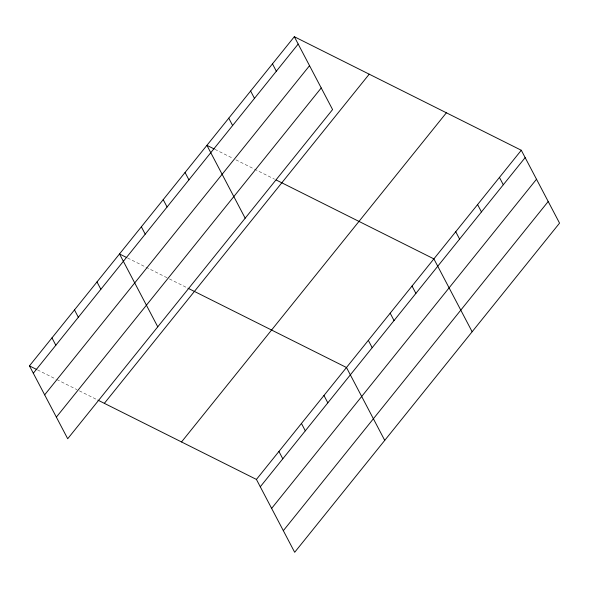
<?xml version="1.0" encoding="UTF-8"?>
<svg xmlns="http://www.w3.org/2000/svg" width="589" height="589" viewBox="0 0 589 589"><rect width="100%" height="100%" fill="white"/><g stroke="black" fill="none" stroke-linecap="round" stroke-linejoin="round"><path stroke-width="0.44" stroke-dasharray="2.94 2.21" d="M214.97 149.363L231.882 157.823M235.909 159.84L253.623 168.704M254.433 169.102L274.562 179.181M127.563 257.982L167.026 277.728M169.441 278.936L187.155 287.8M37.505 369.899L56.029 379.169M56.831 379.566L76.968 389.646M79.382 390.853L97.104 399.717"/><path stroke-width="0.88" d="M294.323 36.709L332.579 109.576L67.706 438.739L29.45 365.872L294.323 36.709L521.294 150.261L559.55 223.128L294.677 552.291L256.421 479.424L97.907 400.115M33.315 373.227L298.181 44.065M44.661 394.844L309.534 65.688M56.36 417.122L321.226 87.96M104.349 403.34L369.222 74.185M181.522 441.949L446.388 112.786M256.421 479.424L521.294 150.261M260.286 486.779L525.152 157.616M271.632 508.395L536.505 179.24M283.331 530.674L548.197 201.512M214.16 148.958L206.916 145.336L245.171 218.202M276.175 179.984L433.887 258.888L472.142 331.754M126.753 257.584L119.508 253.955L157.764 326.821M187.965 288.205L346.479 367.507L384.735 440.373M29.45 365.872L36.702 369.494M499.443 177.414L503.3 184.777M477.591 204.574L481.456 211.93M455.739 231.727L459.604 239.09M412.035 286.04L415.9 293.396M272.471 63.862L276.329 71.225M390.183 313.193L394.048 320.556M250.619 91.023L254.477 98.378M368.331 340.354L372.196 347.709M228.768 118.175L232.626 125.538M323.965 395.484L327.83 402.847M185.064 172.489L188.922 179.844M301.45 423.462L305.316 430.824M163.212 199.642L167.07 207.004M278.936 451.446L282.801 458.802M141.36 226.802L145.218 234.157M96.994 281.932L100.852 289.295M74.479 309.91L78.344 317.272M51.965 337.895L55.83 345.25"/></g></svg>
